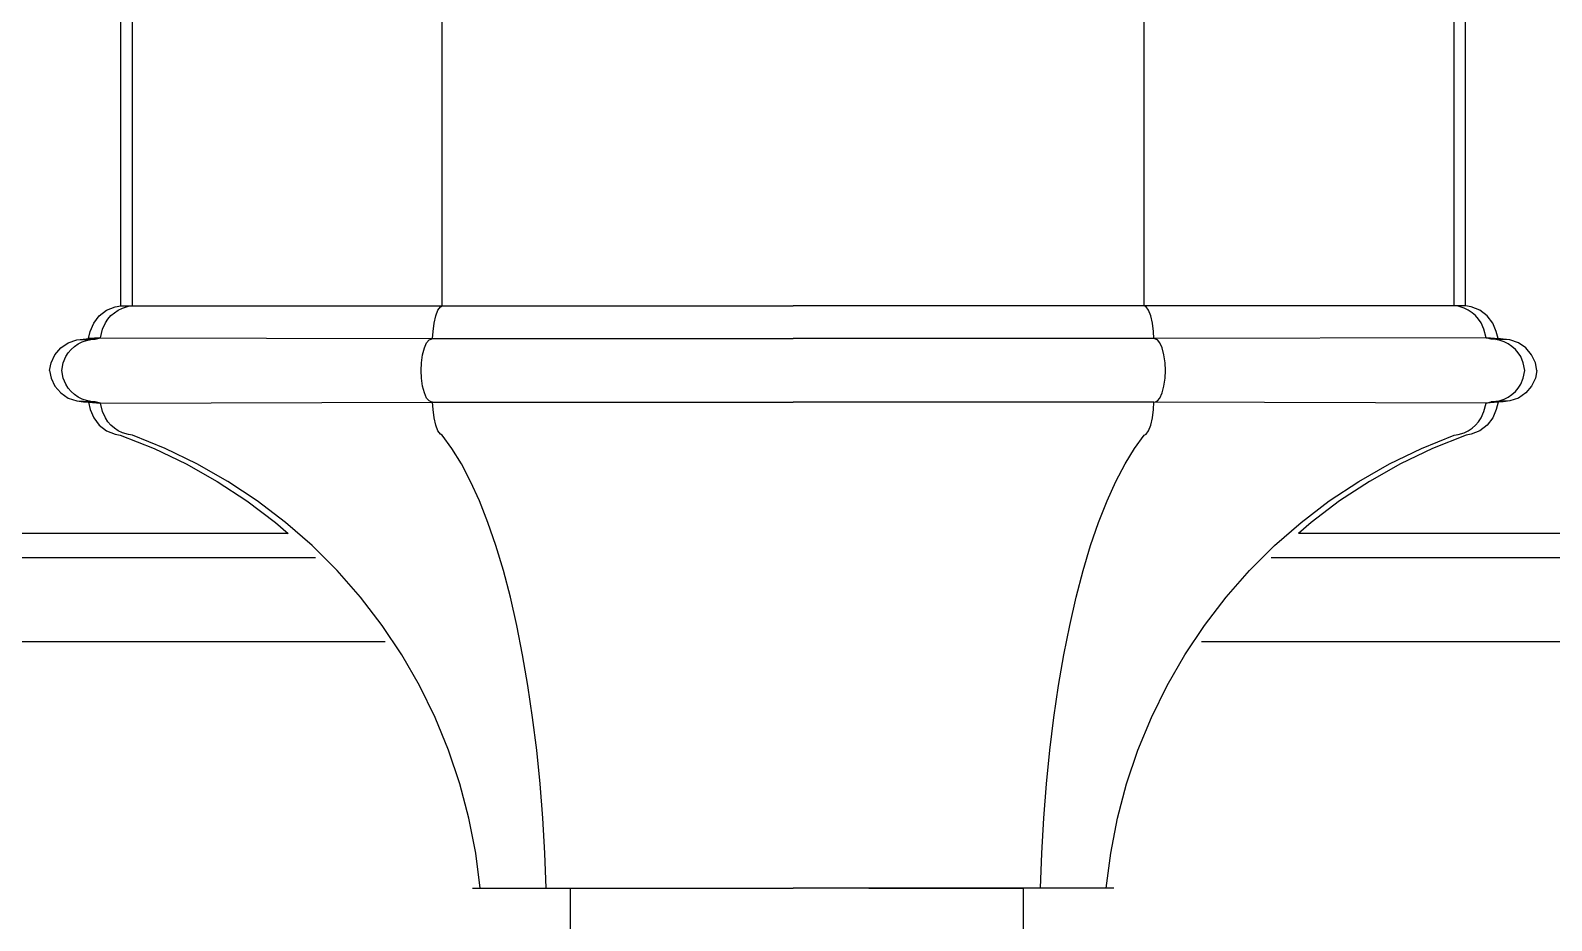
# Model space of a CAD drawing. Header units: millimetres. Extents: x -11840 to 12480, y -4119 to 5972.
# Drawn here: x -5337.3 to -5102.1, y -224.5 to -87 of the extents above; entities that cross this region are included whole.
import ezdxf

# ---------------------------------------------------------------- set-up
doc = ezdxf.new("R2010")
doc.units = ezdxf.units.MM

msp = doc.modelspace()

# ---------------------------------------------------------------- linework, layer by layer
at = {"color": 251, "true_color": 0x666666}
for p, q in [((-5323.28, -129.52), (-5323.28, 15.68)), ((-5323.28, -129.52), (-5323.28, 15.68)), ((-5321.51, -129.52), (-5321.51, 15.68)), ((-5321.51, -129.52), (-5321.51, 15.68)), ((-5273.62, -129.52), (-5273.62, 15.68)), ((-5273.62, -129.52), (-5273.62, 15.68)), ((-5165.07, -129.52), (-5165.07, 15.68)), ((-5165.07, -129.52), (-5165.07, 15.68)), ((-5117.18, -129.52), (-5117.18, 15.68)), ((-5117.18, -129.52), (-5117.18, 15.68)), ((-5115.4, -129.52), (-5115.4, 15.68)), ((-5115.4, -129.52), (-5115.4, 15.68)), ((-5327.49, -132.19), (-5326.63, -131.06)), ((-5327.49, -132.19), (-5326.63, -131.06)), ((-5326.63, -131.06), (-5325.49, -130.21)), ((-5326.63, -131.06), (-5325.49, -130.21)), ((-5325.69, -132.18), (-5325.3, -131.59)), ((-5325.69, -132.18), (-5325.3, -131.59)), ((-5325.49, -130.21), (-5324.16, -129.68)), ((-5325.49, -130.21), (-5324.16, -129.68)), ((-5325.3, -131.59), (-5324.83, -131.05)), ((-5325.3, -131.59), (-5324.83, -131.05)), ((-5324.83, -131.05), (-5324.29, -130.59)), ((-5324.83, -131.05), (-5324.29, -130.59)), ((-5324.29, -130.59), (-5323.7, -130.19)), ((-5324.29, -130.59), (-5323.7, -130.19)), ((-5324.16, -129.68), (-5323.28, -129.52)), ((-5324.16, -129.68), (-5323.28, -129.52)), ((-5323.7, -130.19), (-5323.06, -129.89)), ((-5323.7, -130.19), (-5323.06, -129.89)), ((-5323.28, -129.52), (-5321.51, -129.52)), ((-5323.28, -129.52), (-5321.51, -129.52)), ((-5323.06, -129.89), (-5322.12, -129.61)), ((-5323.06, -129.89), (-5322.12, -129.61)), ((-5322.12, -129.61), (-5321.51, -129.52)), ((-5322.12, -129.61), (-5321.51, -129.52)), ((-5321.51, -129.52), (-5273.62, -129.52)), ((-5321.51, -129.52), (-5273.62, -129.52)), ((-5274.87, -132.19), (-5274.61, -131.06)), ((-5274.87, -132.19), (-5274.61, -131.06)), ((-5274.61, -131.06), (-5274.27, -130.21)), ((-5274.61, -131.06), (-5274.27, -130.21)), ((-5274.27, -130.21), (-5273.88, -129.68)), ((-5274.27, -130.21), (-5273.88, -129.68)), ((-5273.88, -129.68), (-5273.62, -129.52)), ((-5273.88, -129.68), (-5273.62, -129.52)), ((-5273.62, -129.52), (-5265.48, -129.52)), ((-5273.62, -129.52), (-5265.48, -129.52)), ((-5265.48, -129.52), (-5260.19, -129.52)), ((-5265.48, -129.52), (-5260.19, -129.52)), ((-5260.19, -129.52), (-5254.71, -129.52)), ((-5260.19, -129.52), (-5254.71, -129.52)), ((-5254.71, -129.52), (-5249.06, -129.52)), ((-5254.71, -129.52), (-5249.06, -129.52)), ((-5249.06, -129.52), (-5243.28, -129.52)), ((-5249.06, -129.52), (-5243.28, -129.52)), ((-5243.28, -129.52), (-5237.4, -129.52)), ((-5243.28, -129.52), (-5237.4, -129.52)), ((-5237.4, -129.52), (-5231.43, -129.52)), ((-5237.4, -129.52), (-5231.43, -129.52)), ((-5231.43, -129.52), (-5225.4, -129.52)), ((-5231.43, -129.52), (-5225.4, -129.52)), ((-5225.4, -129.52), (-5219.34, -129.52)), ((-5225.4, -129.52), (-5219.34, -129.52)), ((-5213.29, -129.52), (-5219.34, -129.52)), ((-5213.29, -129.52), (-5219.34, -129.52)), ((-5207.26, -129.52), (-5213.29, -129.52)), ((-5207.26, -129.52), (-5213.29, -129.52)), ((-5201.29, -129.52), (-5207.26, -129.52)), ((-5201.29, -129.52), (-5207.26, -129.52)), ((-5195.4, -129.52), (-5201.29, -129.52)), ((-5195.4, -129.52), (-5201.29, -129.52)), ((-5189.63, -129.52), (-5195.4, -129.52)), ((-5189.63, -129.52), (-5195.4, -129.52)), ((-5183.98, -129.52), (-5189.63, -129.52)), ((-5183.98, -129.52), (-5189.63, -129.52)), ((-5178.5, -129.52), (-5183.98, -129.52)), ((-5178.5, -129.52), (-5183.98, -129.52)), ((-5173.21, -129.52), (-5178.5, -129.52)), ((-5173.21, -129.52), (-5178.5, -129.52)), ((-5165.07, -129.52), (-5173.21, -129.52)), ((-5165.07, -129.52), (-5173.21, -129.52)), ((-5117.18, -129.52), (-5165.07, -129.52)), ((-5117.18, -129.52), (-5165.07, -129.52)), ((-5164.81, -129.68), (-5165.07, -129.52)), ((-5164.81, -129.68), (-5165.07, -129.52)), ((-5164.41, -130.21), (-5164.81, -129.68)), ((-5164.41, -130.21), (-5164.81, -129.68)), ((-5164.08, -131.06), (-5164.41, -130.21)), ((-5164.08, -131.06), (-5164.41, -130.21)), ((-5163.82, -132.19), (-5164.08, -131.06)), ((-5163.82, -132.19), (-5164.08, -131.06)), ((-5115.4, -129.52), (-5117.18, -129.52)), ((-5116.56, -129.61), (-5117.18, -129.52)), ((-5115.4, -129.52), (-5117.18, -129.52)), ((-5116.56, -129.61), (-5117.18, -129.52)), ((-5115.63, -129.89), (-5116.56, -129.61)), ((-5115.63, -129.89), (-5116.56, -129.61)), ((-5114.99, -130.19), (-5115.63, -129.89)), ((-5114.99, -130.19), (-5115.63, -129.89)), ((-5114.52, -129.68), (-5115.4, -129.52)), ((-5114.52, -129.68), (-5115.4, -129.52)), ((-5114.4, -130.59), (-5114.99, -130.19)), ((-5114.4, -130.59), (-5114.99, -130.19)), ((-5113.2, -130.21), (-5114.52, -129.68)), ((-5113.2, -130.21), (-5114.52, -129.68)), ((-5113.86, -131.05), (-5114.4, -130.59)), ((-5113.86, -131.05), (-5114.4, -130.59)), ((-5113.39, -131.59), (-5113.86, -131.05)), ((-5113.39, -131.59), (-5113.86, -131.05)), ((-5113, -132.18), (-5113.39, -131.59)), ((-5113, -132.18), (-5113.39, -131.59)), ((-5112.06, -131.06), (-5113.2, -130.21)), ((-5112.06, -131.06), (-5113.2, -130.21)), ((-5111.2, -132.19), (-5112.06, -131.06)), ((-5111.2, -132.19), (-5112.06, -131.06)), ((-5328.32, -134.6), (-5328.03, -133.5)), ((-5328.32, -134.6), (-5328.03, -133.5)), ((-5328.03, -133.5), (-5327.49, -132.19)), ((-5328.03, -133.5), (-5327.49, -132.19)), ((-5326.46, -134.46), (-5326.11, -133.16)), ((-5326.46, -134.46), (-5326.11, -133.16)), ((-5326.11, -133.16), (-5325.69, -132.18)), ((-5326.11, -133.16), (-5325.69, -132.18)), ((-5275.11, -134.6), (-5275.03, -133.5)), ((-5275.11, -134.6), (-5275.03, -133.5)), ((-5275.03, -133.5), (-5274.87, -132.19)), ((-5275.03, -133.5), (-5274.87, -132.19)), ((-5163.66, -133.5), (-5163.82, -132.19)), ((-5163.66, -133.5), (-5163.82, -132.19)), ((-5163.58, -134.6), (-5163.66, -133.5)), ((-5163.58, -134.6), (-5163.66, -133.5)), ((-5112.58, -133.16), (-5113, -132.18)), ((-5112.58, -133.16), (-5113, -132.18)), ((-5112.23, -134.46), (-5112.58, -133.16)), ((-5112.23, -134.46), (-5112.58, -133.16)), ((-5110.66, -133.5), (-5111.2, -132.19)), ((-5110.66, -133.5), (-5111.2, -132.19)), ((-5110.37, -134.6), (-5110.66, -133.5)), ((-5110.37, -134.6), (-5110.66, -133.5)), ((-5333.49, -137.08), (-5332.58, -136.03)), ((-5333.49, -137.08), (-5332.58, -136.03)), ((-5332.58, -136.03), (-5331.43, -135.25)), ((-5332.58, -136.03), (-5331.43, -135.25)), ((-5331.43, -135.25), (-5330.12, -134.8)), ((-5331.43, -135.25), (-5330.12, -134.8)), ((-5331.43, -136.79), (-5330.98, -136.27)), ((-5331.43, -136.79), (-5330.98, -136.27)), ((-5330.98, -136.27), (-5330.46, -135.8)), ((-5330.98, -136.27), (-5330.46, -135.8)), ((-5330.46, -135.8), (-5329.89, -135.41)), ((-5330.46, -135.8), (-5329.89, -135.41)), ((-5330.12, -134.8), (-5329.08, -134.67)), ((-5330.12, -134.8), (-5329.08, -134.67)), ((-5330.12, -134.8), (-5327.94, -134.73)), ((-5330.12, -134.8), (-5327.94, -134.73)), ((-5329.89, -135.41), (-5329.27, -135.1)), ((-5329.89, -135.41), (-5329.27, -135.1)), ((-5329.27, -135.1), (-5328.62, -134.87)), ((-5329.27, -135.1), (-5328.62, -134.87)), ((-5329.08, -134.67), (-5326.46, -134.46)), ((-5329.08, -134.67), (-5326.46, -134.46)), ((-5329.08, -134.67), (-5328.32, -134.6)), ((-5329.08, -134.67), (-5328.32, -134.6)), ((-5329.08, -134.67), (-5327.25, -134.67)), ((-5327.94, -134.73), (-5329.08, -134.67)), ((-5327.94, -134.73), (-5329.08, -134.67)), ((-5329.08, -134.67), (-5327.25, -134.67)), ((-5328.62, -134.87), (-5327.94, -134.73)), ((-5328.62, -134.87), (-5327.94, -134.73)), ((-5326.46, -134.46), (-5328.32, -134.6)), ((-5326.46, -134.46), (-5328.32, -134.6)), ((-5327.94, -134.73), (-5327.25, -134.67)), ((-5327.94, -134.73), (-5327.25, -134.67)), ((-5327.25, -134.67), (-5326.46, -134.46)), ((-5327.25, -134.67), (-5326.46, -134.46)), ((-5326.46, -134.46), (-5275.11, -134.6)), ((-5326.46, -134.46), (-5275.11, -134.6)), ((-5276.64, -137.08), (-5276.37, -136.03)), ((-5276.64, -137.08), (-5276.37, -136.03)), ((-5276.37, -136.03), (-5276.03, -135.25)), ((-5276.37, -136.03), (-5276.03, -135.25)), ((-5276.03, -135.25), (-5275.65, -134.8)), ((-5276.03, -135.25), (-5275.65, -134.8)), ((-5275.65, -134.8), (-5275.34, -134.67)), ((-5275.65, -134.8), (-5275.34, -134.67)), ((-5275.34, -134.67), (-5275.11, -134.6)), ((-5275.34, -134.67), (-5275.11, -134.6)), ((-5275.11, -134.6), (-5268.08, -134.6)), ((-5275.11, -134.6), (-5268.08, -134.6)), ((-5268.08, -134.6), (-5262.49, -134.6)), ((-5268.08, -134.6), (-5262.49, -134.6)), ((-5262.49, -134.6), (-5256.7, -134.6)), ((-5262.49, -134.6), (-5256.7, -134.6)), ((-5256.7, -134.6), (-5250.74, -134.6)), ((-5256.7, -134.6), (-5250.74, -134.6)), ((-5250.74, -134.6), (-5244.63, -134.6)), ((-5250.74, -134.6), (-5244.63, -134.6)), ((-5244.63, -134.6), (-5238.41, -134.6)), ((-5244.63, -134.6), (-5238.41, -134.6)), ((-5238.41, -134.6), (-5232.11, -134.6)), ((-5238.41, -134.6), (-5232.11, -134.6)), ((-5232.11, -134.6), (-5225.74, -134.6)), ((-5232.11, -134.6), (-5225.74, -134.6)), ((-5225.74, -134.6), (-5219.34, -134.6)), ((-5225.74, -134.6), (-5219.34, -134.6)), ((-5212.95, -134.6), (-5219.34, -134.6)), ((-5212.95, -134.6), (-5219.34, -134.6)), ((-5206.58, -134.6), (-5212.95, -134.6)), ((-5206.58, -134.6), (-5212.95, -134.6)), ((-5200.28, -134.6), (-5206.58, -134.6)), ((-5200.28, -134.6), (-5206.58, -134.6)), ((-5194.06, -134.6), (-5200.28, -134.6)), ((-5194.06, -134.6), (-5200.28, -134.6)), ((-5187.95, -134.6), (-5194.06, -134.6)), ((-5187.95, -134.6), (-5194.06, -134.6)), ((-5181.99, -134.6), (-5187.95, -134.6)), ((-5181.99, -134.6), (-5187.95, -134.6)), ((-5176.2, -134.6), (-5181.99, -134.6)), ((-5176.2, -134.6), (-5181.99, -134.6)), ((-5170.61, -134.6), (-5176.2, -134.6)), ((-5170.61, -134.6), (-5176.2, -134.6)), ((-5163.58, -134.6), (-5170.61, -134.6)), ((-5163.58, -134.6), (-5170.61, -134.6)), ((-5112.23, -134.46), (-5163.58, -134.6)), ((-5112.23, -134.46), (-5163.58, -134.6)), ((-5163.35, -134.67), (-5163.58, -134.6)), ((-5163.35, -134.67), (-5163.58, -134.6)), ((-5163.04, -134.8), (-5163.35, -134.67)), ((-5163.04, -134.8), (-5163.35, -134.67)), ((-5162.65, -135.25), (-5163.04, -134.8)), ((-5162.65, -135.25), (-5163.04, -134.8)), ((-5162.31, -136.03), (-5162.65, -135.25)), ((-5162.31, -136.03), (-5162.65, -135.25)), ((-5162.05, -137.08), (-5162.31, -136.03)), ((-5162.05, -137.08), (-5162.31, -136.03)), ((-5111.43, -134.67), (-5112.23, -134.46)), ((-5112.23, -134.46), (-5110.37, -134.6)), ((-5109.6, -134.67), (-5112.23, -134.46)), ((-5111.43, -134.67), (-5112.23, -134.46)), ((-5109.6, -134.67), (-5112.23, -134.46)), ((-5112.23, -134.46), (-5110.37, -134.6)), ((-5109.6, -134.67), (-5111.43, -134.67)), ((-5110.75, -134.73), (-5111.43, -134.67)), ((-5110.75, -134.73), (-5111.43, -134.67)), ((-5109.6, -134.67), (-5111.43, -134.67)), ((-5110.75, -134.73), (-5109.6, -134.67)), ((-5110.75, -134.73), (-5109.6, -134.67)), ((-5108.57, -134.8), (-5110.75, -134.73)), ((-5110.07, -134.87), (-5110.75, -134.73)), ((-5108.57, -134.8), (-5110.75, -134.73)), ((-5110.07, -134.87), (-5110.75, -134.73)), ((-5109.6, -134.67), (-5110.37, -134.6)), ((-5109.6, -134.67), (-5110.37, -134.6)), ((-5109.42, -135.1), (-5110.07, -134.87)), ((-5109.42, -135.1), (-5110.07, -134.87)), ((-5108.57, -134.8), (-5109.6, -134.67)), ((-5108.57, -134.8), (-5109.6, -134.67)), ((-5108.8, -135.41), (-5109.42, -135.1)), ((-5108.8, -135.41), (-5109.42, -135.1)), ((-5108.23, -135.8), (-5108.8, -135.41)), ((-5108.23, -135.8), (-5108.8, -135.41)), ((-5107.25, -135.25), (-5108.57, -134.8)), ((-5107.25, -135.25), (-5108.57, -134.8)), ((-5107.71, -136.27), (-5108.23, -135.8)), ((-5107.71, -136.27), (-5108.23, -135.8)), ((-5107.26, -136.79), (-5107.71, -136.27)), ((-5107.26, -136.79), (-5107.71, -136.27)), ((-5106.11, -136.03), (-5107.25, -135.25)), ((-5106.11, -136.03), (-5107.25, -135.25)), ((-5105.2, -137.08), (-5106.11, -136.03)), ((-5105.2, -137.08), (-5106.11, -136.03)), ((-5334.32, -139.52), (-5334.09, -138.33)), ((-5334.32, -139.52), (-5334.09, -138.33)), ((-5334.09, -138.33), (-5333.49, -137.08)), ((-5334.09, -138.33), (-5333.49, -137.08)), ((-5332.44, -139.52), (-5332.21, -138.33)), ((-5332.44, -139.52), (-5332.21, -138.33)), ((-5332.21, -138.33), (-5331.8, -137.37)), ((-5332.21, -138.33), (-5331.8, -137.37)), ((-5331.8, -137.37), (-5331.43, -136.79)), ((-5331.8, -137.37), (-5331.43, -136.79)), ((-5276.89, -139.52), (-5276.82, -138.33)), ((-5276.89, -139.52), (-5276.82, -138.33)), ((-5276.82, -138.33), (-5276.64, -137.08)), ((-5276.82, -138.33), (-5276.64, -137.08)), ((-5161.87, -138.33), (-5162.05, -137.08)), ((-5161.87, -138.33), (-5162.05, -137.08)), ((-5161.8, -139.52), (-5161.87, -138.33)), ((-5161.8, -139.52), (-5161.87, -138.33)), ((-5106.89, -137.37), (-5107.26, -136.79)), ((-5106.89, -137.37), (-5107.26, -136.79)), ((-5106.48, -138.33), (-5106.89, -137.37)), ((-5106.48, -138.33), (-5106.89, -137.37)), ((-5106.25, -139.52), (-5106.48, -138.33)), ((-5106.25, -139.52), (-5106.48, -138.33)), ((-5104.6, -138.33), (-5105.2, -137.08)), ((-5104.6, -138.33), (-5105.2, -137.08)), ((-5104.37, -139.52), (-5104.6, -138.33)), ((-5104.37, -139.52), (-5104.6, -138.33)), ((-5334.32, -139.52), (-5334.09, -140.7)), ((-5334.32, -139.52), (-5334.09, -140.7)), ((-5334.09, -140.7), (-5333.49, -141.95)), ((-5334.09, -140.7), (-5333.49, -141.95)), ((-5332.21, -140.7), (-5332.44, -139.52)), ((-5332.21, -140.7), (-5332.44, -139.52)), ((-5331.8, -141.66), (-5332.21, -140.7)), ((-5331.8, -141.66), (-5332.21, -140.7)), ((-5276.82, -140.7), (-5276.89, -139.52)), ((-5276.82, -140.7), (-5276.89, -139.52)), ((-5276.64, -141.95), (-5276.82, -140.7)), ((-5276.64, -141.95), (-5276.82, -140.7)), ((-5162.05, -141.95), (-5161.87, -140.7)), ((-5162.05, -141.95), (-5161.87, -140.7)), ((-5161.87, -140.7), (-5161.8, -139.52)), ((-5161.87, -140.7), (-5161.8, -139.52)), ((-5106.89, -141.66), (-5106.48, -140.7)), ((-5106.89, -141.66), (-5106.48, -140.7)), ((-5106.48, -140.7), (-5106.25, -139.52)), ((-5106.48, -140.7), (-5106.25, -139.52)), ((-5104.6, -140.7), (-5105.2, -141.95)), ((-5104.6, -140.7), (-5105.2, -141.95)), ((-5104.37, -139.52), (-5104.6, -140.7)), ((-5104.37, -139.52), (-5104.6, -140.7)), ((-5333.49, -141.95), (-5332.58, -143)), ((-5333.49, -141.95), (-5332.58, -143)), ((-5332.58, -143), (-5331.43, -143.78)), ((-5332.58, -143), (-5331.43, -143.78)), ((-5331.43, -142.24), (-5331.8, -141.66)), ((-5331.43, -142.24), (-5331.8, -141.66)), ((-5330.98, -142.77), (-5331.43, -142.24)), ((-5330.98, -142.77), (-5331.43, -142.24)), ((-5330.46, -143.23), (-5330.98, -142.77)), ((-5330.46, -143.23), (-5330.98, -142.77)), ((-5329.89, -143.62), (-5330.46, -143.23)), ((-5329.89, -143.62), (-5330.46, -143.23)), ((-5276.37, -143), (-5276.64, -141.95)), ((-5276.37, -143), (-5276.64, -141.95)), ((-5276.03, -143.78), (-5276.37, -143)), ((-5276.03, -143.78), (-5276.37, -143)), ((-5162.65, -143.78), (-5162.31, -143)), ((-5162.65, -143.78), (-5162.31, -143)), ((-5162.31, -143), (-5162.05, -141.95)), ((-5162.31, -143), (-5162.05, -141.95)), ((-5108.8, -143.62), (-5108.23, -143.23)), ((-5108.8, -143.62), (-5108.23, -143.23)), ((-5108.23, -143.23), (-5107.71, -142.77)), ((-5108.23, -143.23), (-5107.71, -142.77)), ((-5107.71, -142.77), (-5107.26, -142.24)), ((-5107.71, -142.77), (-5107.26, -142.24)), ((-5107.26, -142.24), (-5106.89, -141.66)), ((-5107.26, -142.24), (-5106.89, -141.66)), ((-5106.11, -143), (-5107.25, -143.78)), ((-5106.11, -143), (-5107.25, -143.78)), ((-5105.2, -141.95), (-5106.11, -143)), ((-5105.2, -141.95), (-5106.11, -143)), ((-5331.43, -143.78), (-5330.12, -144.23)), ((-5331.43, -143.78), (-5330.12, -144.23)), ((-5330.12, -144.23), (-5329.08, -144.36)), ((-5330.12, -144.23), (-5327.94, -144.31)), ((-5330.12, -144.23), (-5327.94, -144.31)), ((-5330.12, -144.23), (-5329.08, -144.36)), ((-5329.27, -143.93), (-5329.89, -143.62)), ((-5329.27, -143.93), (-5329.89, -143.62)), ((-5328.62, -144.16), (-5329.27, -143.93)), ((-5328.62, -144.16), (-5329.27, -143.93)), ((-5329.08, -144.36), (-5327.94, -144.31)), ((-5329.08, -144.36), (-5327.94, -144.31)), ((-5329.08, -144.36), (-5327.25, -144.36)), ((-5329.08, -144.36), (-5327.25, -144.36)), ((-5329.08, -144.36), (-5328.32, -144.43)), ((-5329.08, -144.36), (-5328.32, -144.43)), ((-5327.94, -144.31), (-5328.62, -144.16)), ((-5327.94, -144.31), (-5328.62, -144.16)), ((-5328.32, -144.43), (-5327.25, -144.36)), ((-5328.32, -144.43), (-5327.25, -144.36)), ((-5328.32, -144.43), (-5326.46, -144.57)), ((-5328.32, -144.43), (-5328.03, -145.53)), ((-5328.32, -144.43), (-5326.46, -144.57)), ((-5328.32, -144.43), (-5328.03, -145.53)), ((-5328.03, -145.53), (-5327.49, -146.84)), ((-5328.03, -145.53), (-5327.49, -146.84)), ((-5327.25, -144.36), (-5327.94, -144.31)), ((-5327.25, -144.36), (-5327.94, -144.31)), ((-5326.46, -144.57), (-5327.25, -144.36)), ((-5326.46, -144.57), (-5327.25, -144.36)), ((-5326.46, -144.57), (-5275.11, -144.43)), ((-5326.46, -144.57), (-5275.11, -144.43)), ((-5326.11, -145.87), (-5326.46, -144.57)), ((-5326.11, -145.87), (-5326.46, -144.57)), ((-5275.65, -144.23), (-5276.03, -143.78)), ((-5275.65, -144.23), (-5276.03, -143.78)), ((-5275.34, -144.36), (-5275.65, -144.23)), ((-5275.34, -144.36), (-5275.65, -144.23)), ((-5275.11, -144.43), (-5275.34, -144.36)), ((-5275.11, -144.43), (-5275.34, -144.36)), ((-5275.11, -144.43), (-5268.08, -144.43)), ((-5275.03, -145.53), (-5275.11, -144.43)), ((-5275.11, -144.43), (-5268.08, -144.43)), ((-5275.03, -145.53), (-5275.11, -144.43)), ((-5274.87, -146.84), (-5275.03, -145.53)), ((-5274.87, -146.84), (-5275.03, -145.53)), ((-5268.08, -144.43), (-5262.49, -144.43)), ((-5268.08, -144.43), (-5262.49, -144.43)), ((-5262.49, -144.43), (-5256.7, -144.43)), ((-5262.49, -144.43), (-5256.7, -144.43)), ((-5256.7, -144.43), (-5250.74, -144.43)), ((-5256.7, -144.43), (-5250.74, -144.43)), ((-5250.74, -144.43), (-5244.63, -144.43)), ((-5250.74, -144.43), (-5244.63, -144.43)), ((-5244.63, -144.43), (-5238.41, -144.43)), ((-5244.63, -144.43), (-5238.41, -144.43)), ((-5238.41, -144.43), (-5232.11, -144.43)), ((-5238.41, -144.43), (-5232.11, -144.43)), ((-5232.11, -144.43), (-5225.74, -144.43)), ((-5232.11, -144.43), (-5225.74, -144.43)), ((-5225.74, -144.43), (-5219.34, -144.43)), ((-5225.74, -144.43), (-5219.34, -144.43)), ((-5212.95, -144.43), (-5219.34, -144.43)), ((-5212.95, -144.43), (-5219.34, -144.43)), ((-5206.58, -144.43), (-5212.95, -144.43)), ((-5206.58, -144.43), (-5212.95, -144.43)), ((-5200.28, -144.43), (-5206.58, -144.43)), ((-5200.28, -144.43), (-5206.58, -144.43)), ((-5194.06, -144.43), (-5200.28, -144.43)), ((-5194.06, -144.43), (-5200.28, -144.43)), ((-5187.95, -144.43), (-5194.06, -144.43)), ((-5187.95, -144.43), (-5194.06, -144.43)), ((-5181.99, -144.43), (-5187.95, -144.43)), ((-5181.99, -144.43), (-5187.95, -144.43)), ((-5176.2, -144.43), (-5181.99, -144.43)), ((-5176.2, -144.43), (-5181.99, -144.43)), ((-5170.61, -144.43), (-5176.2, -144.43)), ((-5170.61, -144.43), (-5176.2, -144.43)), ((-5163.58, -144.43), (-5170.61, -144.43)), ((-5163.58, -144.43), (-5170.61, -144.43)), ((-5163.82, -146.84), (-5163.66, -145.53)), ((-5163.82, -146.84), (-5163.66, -145.53)), ((-5163.66, -145.53), (-5163.58, -144.43)), ((-5163.66, -145.53), (-5163.58, -144.43)), ((-5163.58, -144.43), (-5163.35, -144.36)), ((-5163.58, -144.43), (-5163.35, -144.36)), ((-5112.23, -144.57), (-5163.58, -144.43)), ((-5112.23, -144.57), (-5163.58, -144.43)), ((-5163.35, -144.36), (-5163.04, -144.23)), ((-5163.35, -144.36), (-5163.04, -144.23)), ((-5163.04, -144.23), (-5162.65, -143.78)), ((-5163.04, -144.23), (-5162.65, -143.78)), ((-5112.58, -145.87), (-5112.23, -144.57)), ((-5112.58, -145.87), (-5112.23, -144.57)), ((-5112.23, -144.57), (-5111.43, -144.36)), ((-5112.23, -144.57), (-5111.43, -144.36)), ((-5110.37, -144.43), (-5112.23, -144.57)), ((-5110.37, -144.43), (-5112.23, -144.57)), ((-5111.43, -144.36), (-5110.75, -144.31)), ((-5111.43, -144.36), (-5110.75, -144.31)), ((-5110.37, -144.43), (-5111.43, -144.36)), ((-5110.37, -144.43), (-5111.43, -144.36)), ((-5109.6, -144.36), (-5111.43, -144.36)), ((-5109.6, -144.36), (-5111.43, -144.36)), ((-5110.66, -145.53), (-5111.2, -146.84)), ((-5110.66, -145.53), (-5111.2, -146.84)), ((-5110.75, -144.31), (-5110.07, -144.16)), ((-5110.75, -144.31), (-5110.07, -144.16)), ((-5108.57, -144.23), (-5110.75, -144.31)), ((-5108.57, -144.23), (-5110.75, -144.31)), ((-5109.6, -144.36), (-5110.75, -144.31)), ((-5109.6, -144.36), (-5110.75, -144.31)), ((-5110.37, -144.43), (-5110.66, -145.53)), ((-5110.37, -144.43), (-5110.66, -145.53)), ((-5109.6, -144.36), (-5110.37, -144.43)), ((-5109.6, -144.36), (-5110.37, -144.43)), ((-5110.07, -144.16), (-5109.42, -143.93)), ((-5110.07, -144.16), (-5109.42, -143.93)), ((-5108.57, -144.23), (-5109.6, -144.36)), ((-5108.57, -144.23), (-5109.6, -144.36)), ((-5109.42, -143.93), (-5108.8, -143.62)), ((-5109.42, -143.93), (-5108.8, -143.62)), ((-5107.25, -143.78), (-5108.57, -144.23)), ((-5107.25, -143.78), (-5108.57, -144.23)), ((-5327.49, -146.84), (-5326.63, -147.97)), ((-5327.49, -146.84), (-5326.63, -147.97)), ((-5326.63, -147.97), (-5325.49, -148.83)), ((-5326.63, -147.97), (-5325.49, -148.83)), ((-5325.69, -146.85), (-5326.11, -145.87)), ((-5325.69, -146.85), (-5326.11, -145.87)), ((-5325.3, -147.44), (-5325.69, -146.85)), ((-5325.3, -147.44), (-5325.69, -146.85)), ((-5324.83, -147.98), (-5325.3, -147.44)), ((-5324.83, -147.98), (-5325.3, -147.44)), ((-5324.29, -148.44), (-5324.83, -147.98)), ((-5324.29, -148.44), (-5324.83, -147.98)), ((-5274.61, -147.97), (-5274.87, -146.84)), ((-5274.61, -147.97), (-5274.87, -146.84)), ((-5274.27, -148.83), (-5274.61, -147.97)), ((-5274.27, -148.83), (-5274.61, -147.97)), ((-5164.41, -148.83), (-5164.08, -147.97)), ((-5164.41, -148.83), (-5164.08, -147.97)), ((-5164.08, -147.97), (-5163.82, -146.84)), ((-5164.08, -147.97), (-5163.82, -146.84)), ((-5114.4, -148.44), (-5113.86, -147.98)), ((-5114.4, -148.44), (-5113.86, -147.98)), ((-5113.86, -147.98), (-5113.39, -147.44)), ((-5113.86, -147.98), (-5113.39, -147.44)), ((-5113.39, -147.44), (-5113, -146.85)), ((-5113.39, -147.44), (-5113, -146.85)), ((-5112.06, -147.97), (-5113.2, -148.83)), ((-5112.06, -147.97), (-5113.2, -148.83)), ((-5113, -146.85), (-5112.58, -145.87)), ((-5113, -146.85), (-5112.58, -145.87)), ((-5111.2, -146.84), (-5112.06, -147.97)), ((-5111.2, -146.84), (-5112.06, -147.97)), ((-5325.49, -148.83), (-5324.16, -149.36)), ((-5325.49, -148.83), (-5324.16, -149.36)), ((-5323.7, -148.84), (-5324.29, -148.44)), ((-5323.7, -148.84), (-5324.29, -148.44)), ((-5324.16, -149.36), (-5323.38, -149.52)), ((-5324.16, -149.36), (-5323.38, -149.52)), ((-5323.06, -149.15), (-5323.7, -148.84)), ((-5323.06, -149.15), (-5323.7, -148.84)), ((-5323.38, -149.52), (-5318.17, -151.57)), ((-5323.38, -149.52), (-5318.17, -151.57)), ((-5322.12, -149.42), (-5323.06, -149.15)), ((-5322.12, -149.42), (-5323.06, -149.15)), ((-5321.51, -149.52), (-5322.12, -149.42)), ((-5321.51, -149.52), (-5322.12, -149.42)), ((-5316.45, -151.57), (-5321.51, -149.52)), ((-5316.45, -151.57), (-5321.51, -149.52)), ((-5273.88, -149.36), (-5274.27, -148.83)), ((-5273.88, -149.36), (-5274.27, -148.83)), ((-5273.62, -149.52), (-5273.88, -149.36)), ((-5273.62, -149.52), (-5273.88, -149.36)), ((-5272.11, -151.57), (-5273.62, -149.52)), ((-5272.11, -151.57), (-5273.62, -149.52)), ((-5166.58, -151.57), (-5165.07, -149.52)), ((-5166.58, -151.57), (-5165.07, -149.52)), ((-5165.07, -149.52), (-5164.81, -149.36)), ((-5165.07, -149.52), (-5164.81, -149.36)), ((-5164.81, -149.36), (-5164.41, -148.83)), ((-5164.81, -149.36), (-5164.41, -148.83)), ((-5122.24, -151.57), (-5117.18, -149.52)), ((-5122.24, -151.57), (-5117.18, -149.52)), ((-5115.31, -149.52), (-5120.52, -151.57)), ((-5115.31, -149.52), (-5120.52, -151.57)), ((-5117.18, -149.52), (-5116.56, -149.42)), ((-5117.18, -149.52), (-5116.56, -149.42)), ((-5116.56, -149.42), (-5115.63, -149.15)), ((-5116.56, -149.42), (-5115.63, -149.15)), ((-5115.63, -149.15), (-5114.99, -148.84)), ((-5115.63, -149.15), (-5114.99, -148.84)), ((-5114.52, -149.36), (-5115.31, -149.52)), ((-5114.52, -149.36), (-5115.31, -149.52)), ((-5114.99, -148.84), (-5114.4, -148.44)), ((-5114.99, -148.84), (-5114.4, -148.44)), ((-5113.2, -148.83), (-5114.52, -149.36)), ((-5113.2, -148.83), (-5114.52, -149.36)), ((-5318.17, -151.57), (-5313.21, -153.95)), ((-5318.17, -151.57), (-5313.21, -153.95)), ((-5311.53, -153.95), (-5316.45, -151.57)), ((-5311.53, -153.95), (-5316.45, -151.57)), ((-5270.64, -153.95), (-5272.11, -151.57)), ((-5270.64, -153.95), (-5272.11, -151.57)), ((-5168.05, -153.95), (-5166.58, -151.57)), ((-5168.05, -153.95), (-5166.58, -151.57)), ((-5127.16, -153.95), (-5122.24, -151.57)), ((-5127.16, -153.95), (-5122.24, -151.57)), ((-5120.52, -151.57), (-5125.48, -153.95)), ((-5120.52, -151.57), (-5125.48, -153.95)), ((-5313.21, -153.95), (-5308.41, -156.66)), ((-5313.21, -153.95), (-5308.41, -156.66)), ((-5306.78, -156.66), (-5311.53, -153.95)), ((-5306.78, -156.66), (-5311.53, -153.95)), ((-5269.22, -156.66), (-5270.64, -153.95)), ((-5269.22, -156.66), (-5270.64, -153.95)), ((-5169.47, -156.66), (-5168.05, -153.95)), ((-5169.47, -156.66), (-5168.05, -153.95)), ((-5131.91, -156.66), (-5127.16, -153.95)), ((-5131.91, -156.66), (-5127.16, -153.95)), ((-5125.48, -153.95), (-5130.28, -156.66)), ((-5125.48, -153.95), (-5130.28, -156.66)), ((-5308.41, -156.66), (-5303.8, -159.68)), ((-5308.41, -156.66), (-5303.8, -159.68)), ((-5302.22, -159.68), (-5306.78, -156.66)), ((-5302.22, -159.68), (-5306.78, -156.66)), ((-5267.86, -159.68), (-5269.22, -156.66)), ((-5267.86, -159.68), (-5269.22, -156.66)), ((-5170.83, -159.68), (-5169.47, -156.66)), ((-5170.83, -159.68), (-5169.47, -156.66)), ((-5136.47, -159.68), (-5131.91, -156.66)), ((-5136.47, -159.68), (-5131.91, -156.66)), ((-5130.28, -156.66), (-5134.88, -159.68)), ((-5130.28, -156.66), (-5134.88, -159.68)), ((-5303.8, -159.68), (-5299.41, -162.99)), ((-5303.8, -159.68), (-5299.41, -162.99)), ((-5297.86, -162.99), (-5302.22, -159.68)), ((-5297.86, -162.99), (-5302.22, -159.68)), ((-5266.55, -162.99), (-5267.86, -159.68)), ((-5266.55, -162.99), (-5267.86, -159.68)), ((-5172.13, -162.99), (-5170.83, -159.68)), ((-5172.13, -162.99), (-5170.83, -159.68)), ((-5140.82, -162.99), (-5136.47, -159.68)), ((-5140.82, -162.99), (-5136.47, -159.68)), ((-5134.88, -159.68), (-5139.28, -162.99)), ((-5134.88, -159.68), (-5139.28, -162.99)), ((-5299.41, -162.99), (-5297.43, -164.7)), ((-5299.41, -162.99), (-5297.43, -164.7)), ((-5293.74, -166.59), (-5297.86, -162.99)), ((-5293.74, -166.59), (-5297.86, -162.99)), ((-5265.32, -166.59), (-5266.55, -162.99)), ((-5265.32, -166.59), (-5266.55, -162.99)), ((-5173.37, -166.59), (-5172.13, -162.99)), ((-5173.37, -166.59), (-5172.13, -162.99)), ((-5144.95, -166.59), (-5140.82, -162.99)), ((-5144.95, -166.59), (-5140.82, -162.99)), ((-5139.28, -162.99), (-5141.26, -164.7)), ((-5139.28, -162.99), (-5141.26, -164.7)), ((-5297.43, -164.7), (-10225.17, -164.7)), ((-5297.43, -164.7), (-10225.17, -164.7)), ((-5289.86, -170.45), (-5293.74, -166.59)), ((-5289.86, -170.45), (-5293.74, -166.59)), ((-5264.16, -170.45), (-5265.32, -166.59)), ((-5264.16, -170.45), (-5265.32, -166.59)), ((-5174.53, -170.45), (-5173.37, -166.59)), ((-5174.53, -170.45), (-5173.37, -166.59)), ((-5148.83, -170.45), (-5144.95, -166.59)), ((-5148.83, -170.45), (-5144.95, -166.59)), ((-4859.71, -164.7), (-5141.26, -164.7)), ((-4859.71, -164.7), (-5141.26, -164.7)), ((-5293.22, -168.45), (-10239.17, -168.45)), ((-5293.22, -168.45), (-10239.17, -168.45)), ((-4859.71, -168.45), (-5145.47, -168.45)), ((-4859.71, -168.45), (-5145.47, -168.45)), ((-5286.25, -174.56), (-5289.86, -170.45)), ((-5286.25, -174.56), (-5289.86, -170.45)), ((-5263.08, -174.56), (-5264.16, -170.45)), ((-5263.08, -174.56), (-5264.16, -170.45)), ((-5175.61, -174.56), (-5174.53, -170.45)), ((-5175.61, -174.56), (-5174.53, -170.45)), ((-5152.44, -174.56), (-5148.83, -170.45)), ((-5152.44, -174.56), (-5148.83, -170.45)), ((-5282.91, -178.9), (-5286.25, -174.56)), ((-5282.91, -178.9), (-5286.25, -174.56)), ((-5262.09, -178.9), (-5263.08, -174.56)), ((-5262.09, -178.9), (-5263.08, -174.56)), ((-5176.6, -178.9), (-5175.61, -174.56)), ((-5176.6, -178.9), (-5175.61, -174.56)), ((-5155.78, -178.9), (-5152.44, -174.56)), ((-5155.78, -178.9), (-5152.44, -174.56)), ((-5279.87, -183.46), (-5282.91, -178.9)), ((-5279.87, -183.46), (-5282.91, -178.9)), ((-5261.18, -183.46), (-5262.09, -178.9)), ((-5261.18, -183.46), (-5262.09, -178.9)), ((-5177.51, -183.46), (-5176.6, -178.9)), ((-5177.51, -183.46), (-5176.6, -178.9)), ((-5158.82, -183.46), (-5155.78, -178.9)), ((-5158.82, -183.46), (-5155.78, -178.9)), ((-5282.46, -181.45), (-10239.17, -181.45)), ((-5282.46, -181.45), (-10239.17, -181.45)), ((-4859.71, -181.45), (-5156.23, -181.45)), ((-4859.71, -181.45), (-5156.23, -181.45)), ((-5277.13, -188.21), (-5279.87, -183.46)), ((-5277.13, -188.21), (-5279.87, -183.46)), ((-5260.36, -188.21), (-5261.18, -183.46)), ((-5260.36, -188.21), (-5261.18, -183.46)), ((-5178.33, -188.21), (-5177.51, -183.46)), ((-5178.33, -188.21), (-5177.51, -183.46)), ((-5161.55, -188.21), (-5158.82, -183.46)), ((-5161.55, -188.21), (-5158.82, -183.46)), ((-5274.72, -193.13), (-5277.13, -188.21)), ((-5274.72, -193.13), (-5277.13, -188.21)), ((-5259.64, -193.13), (-5260.36, -188.21)), ((-5259.64, -193.13), (-5260.36, -188.21)), ((-5179.05, -193.13), (-5178.33, -188.21)), ((-5179.05, -193.13), (-5178.33, -188.21)), ((-5163.97, -193.13), (-5161.55, -188.21)), ((-5163.97, -193.13), (-5161.55, -188.21)), ((-5272.63, -198.19), (-5274.72, -193.13)), ((-5272.63, -198.19), (-5274.72, -193.13)), ((-5259.01, -198.19), (-5259.64, -193.13)), ((-5259.01, -198.19), (-5259.64, -193.13)), ((-5179.68, -198.19), (-5179.05, -193.13)), ((-5179.68, -198.19), (-5179.05, -193.13)), ((-5166.06, -198.19), (-5163.97, -193.13)), ((-5166.06, -198.19), (-5163.97, -193.13)), ((-5270.88, -203.39), (-5272.63, -198.19)), ((-5270.88, -203.39), (-5272.63, -198.19)), ((-5258.49, -203.39), (-5259.01, -198.19)), ((-5258.49, -203.39), (-5259.01, -198.19)), ((-5180.2, -203.39), (-5179.68, -198.19)), ((-5180.2, -203.39), (-5179.68, -198.19)), ((-5167.81, -203.39), (-5166.06, -198.19)), ((-5167.81, -203.39), (-5166.06, -198.19)), ((-5269.48, -208.69), (-5270.88, -203.39)), ((-5269.48, -208.69), (-5270.88, -203.39)), ((-5258.07, -208.69), (-5258.49, -203.39)), ((-5258.07, -208.69), (-5258.49, -203.39)), ((-5180.62, -208.69), (-5180.2, -203.39)), ((-5180.62, -208.69), (-5180.2, -203.39)), ((-5169.21, -208.69), (-5167.81, -203.39)), ((-5169.21, -208.69), (-5167.81, -203.39)), ((-5268.43, -214.08), (-5269.48, -208.69)), ((-5268.43, -214.08), (-5269.48, -208.69)), ((-5257.76, -214.08), (-5258.07, -208.69)), ((-5257.76, -214.08), (-5258.07, -208.69)), ((-5180.93, -214.08), (-5180.62, -208.69)), ((-5180.93, -214.08), (-5180.62, -208.69)), ((-5170.26, -214.08), (-5169.21, -208.69)), ((-5170.26, -214.08), (-5169.21, -208.69)), ((-5267.74, -219.52), (-5268.43, -214.08)), ((-5267.74, -219.52), (-5268.43, -214.08)), ((-5257.55, -219.52), (-5257.76, -214.08)), ((-5257.55, -219.52), (-5257.76, -214.08)), ((-5181.14, -219.52), (-5180.93, -214.08)), ((-5181.14, -219.52), (-5180.93, -214.08)), ((-5170.95, -219.52), (-5170.26, -214.08)), ((-5170.95, -219.52), (-5170.26, -214.08)), ((-5268.92, -219.52), (-5267.74, -219.52)), ((-5268.92, -219.52), (-5267.74, -219.52)), ((-5267.74, -219.52), (-5257.55, -219.52)), ((-5267.74, -219.52), (-5257.55, -219.52)), ((-5257.55, -219.52), (-5237.47, -219.52)), ((-5257.55, -219.52), (-5237.47, -219.52)), ((-5253.82, -219.52), (-5249.13, -219.52)), ((-5253.82, -219.52), (-5253.82, -229.52)), ((-5253.82, -219.52), (-5253.82, -229.52)), ((-5253.82, -219.52), (-5249.13, -219.52)), ((-5249.13, -219.52), (-5236.32, -219.52)), ((-5249.13, -219.52), (-5236.32, -219.52)), ((-5237.47, -219.52), (-5235.39, -219.52)), ((-5237.47, -219.52), (-5235.39, -219.52)), ((-5236.32, -219.52), (-5231.02, -219.52)), ((-5236.32, -219.52), (-5231.02, -219.52)), ((-5235.39, -219.52), (-5233.24, -219.52)), ((-5235.39, -219.52), (-5233.24, -219.52)), ((-5233.24, -219.52), (-5231.02, -219.52)), ((-5233.24, -219.52), (-5231.02, -219.52)), ((-5231.02, -219.52), (-5228.75, -219.52)), ((-5231.02, -219.52), (-5228.75, -219.52)), ((-5228.75, -219.52), (-5226.44, -219.52)), ((-5228.75, -219.52), (-5226.44, -219.52)), ((-5226.44, -219.52), (-5224.09, -219.52)), ((-5226.44, -219.52), (-5224.09, -219.52)), ((-5224.09, -219.52), (-5221.72, -219.52)), ((-5224.09, -219.52), (-5221.72, -219.52)), ((-5221.72, -219.52), (-5219.34, -219.52)), ((-5221.72, -219.52), (-5219.34, -219.52)), ((-5216.97, -219.52), (-5219.34, -219.52)), ((-5216.97, -219.52), (-5219.34, -219.52)), ((-5214.6, -219.52), (-5216.97, -219.52)), ((-5214.6, -219.52), (-5216.97, -219.52)), ((-5212.25, -219.52), (-5214.6, -219.52)), ((-5212.25, -219.52), (-5214.6, -219.52)), ((-5209.94, -219.52), (-5212.25, -219.52)), ((-5209.94, -219.52), (-5212.25, -219.52)), ((-5207.67, -219.52), (-5209.94, -219.52)), ((-5207.67, -219.52), (-5209.94, -219.52)), ((-5205.45, -219.52), (-5207.67, -219.52)), ((-5205.45, -219.52), (-5207.67, -219.52)), ((-5207.67, -219.52), (-5201.32, -219.52)), ((-5207.67, -219.52), (-5201.32, -219.52)), ((-5203.3, -219.52), (-5205.45, -219.52)), ((-5203.3, -219.52), (-5205.45, -219.52)), ((-5201.22, -219.52), (-5203.3, -219.52)), ((-5201.22, -219.52), (-5203.3, -219.52)), ((-5201.32, -219.52), (-5188.5, -219.52)), ((-5201.32, -219.52), (-5188.5, -219.52)), ((-5181.14, -219.52), (-5201.22, -219.52)), ((-5181.14, -219.52), (-5201.22, -219.52)), ((-5188.5, -219.52), (-5183.82, -219.52)), ((-5188.5, -219.52), (-5183.82, -219.52)), ((-5183.82, -219.52), (-5183.82, -229.52)), ((-5183.82, -219.52), (-5183.82, -229.52)), ((-5170.95, -219.52), (-5181.14, -219.52)), ((-5170.95, -219.52), (-5181.14, -219.52)), ((-5169.77, -219.52), (-5170.95, -219.52)), ((-5169.77, -219.52), (-5170.95, -219.52))]:
    msp.add_line(p, q, dxfattribs=at)

doc.saveas('drawing.dxf')
